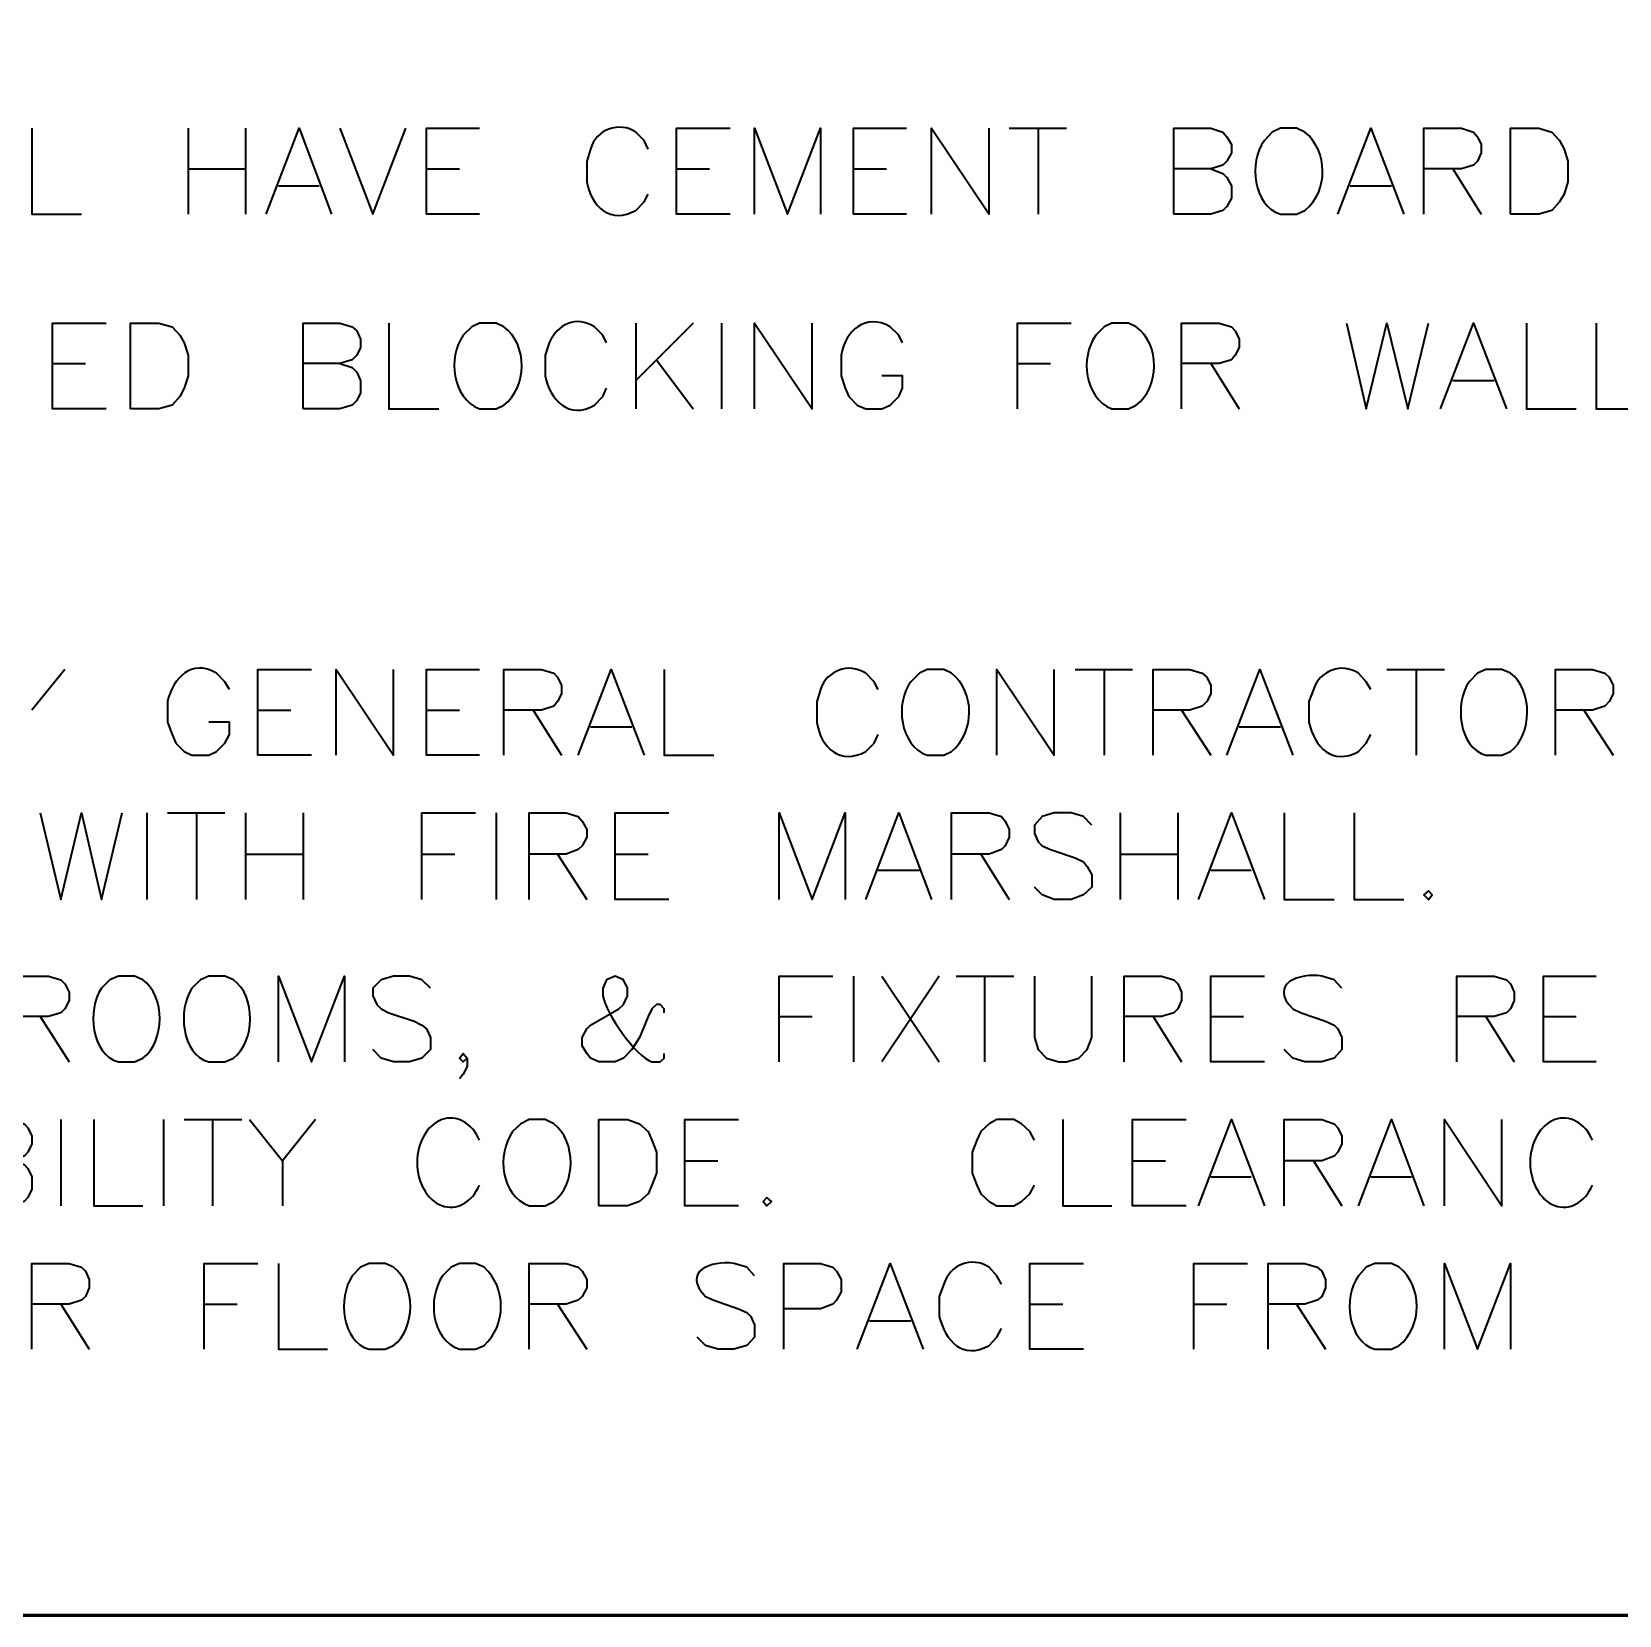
# Model space of a CAD drawing. Header units: inches. Extents: x 5 to 516, y -193 to 129.
# Drawn here: x 114.52 to 121.42, y 5.73 to 12.62 of the extents above; entities that cross this region are included whole.
import ezdxf

# ---------------------------------------------------------------- set-up
doc = ezdxf.new("R2010")
doc.units = ezdxf.units.IN
doc.header["$MEASUREMENT"] = 0
doc.layers.add('PDF_Geometry', color=7, linetype='Continuous')

msp = doc.modelspace()

# ---------------------------------------------------------------- linework, layer by layer
at = {"layer": 'PDF_Geometry', "lineweight": 60}
msp.add_lwpolyline([(136.7703009, 28.2343348), (9.7736273, 28.2343348), (9.7736273, 5.734333), (144.7703015, 5.734333)], dxfattribs=at)
at = {"layer": 'PDF_Geometry', "lineweight": 35}
for points in [[(114.5169727, 12.2010007), (114.5169727, 11.8276673), (114.7336394, 11.8276673)], [(115.1969722, 12.2010007), (115.1969722, 11.8276673)], [(115.4469722, 12.2010007), (115.4469722, 11.8276673)], [(115.5369719, 11.8276673), (115.6803053, 12.2010006), (115.8203053, 11.8276673)], [(115.8569725, 12.2010007), (116.0003059, 11.8276673), (116.1436392, 12.2010007)], [(116.4636375, 11.8276673), (116.2336375, 11.8276673), (116.2336375, 12.2010006), (116.4636375, 12.2010006)], [(117.5536408, 11.8276673), (117.3203075, 11.8276673), (117.3203075, 12.2010006), (117.5536408, 12.2010006)], [(117.6603072, 11.8276673), (117.6603072, 12.2010006), (117.8036406, 11.8276673), (117.9469739, 12.2010006), (117.9469739, 11.8276673)], [(118.3203067, 11.8276673), (118.0903067, 11.8276673), (118.0903067, 12.2010006), (118.3203067, 12.2010006)], [(118.4303065, 11.8276673), (118.4303065, 12.2010006), (118.6803065, 11.8276673), (118.6803065, 12.2010006)], [(118.766973, 12.2010007), (119.016973, 12.2010007)], [(118.8936396, 12.2010007), (118.8936396, 11.8276673)], [(119.4836394, 11.8276673), (119.4836394, 12.2010006), (119.6436394, 12.2010006), (119.6969728, 12.1843339), (119.7136394, 12.1643339), (119.7336394, 12.1310006), (119.7336394, 12.0943339), (119.7136394, 12.0576673), (119.6969728, 12.0410006), (119.6436394, 12.0243339), (119.4836394, 12.0243339)], [(120.0536392, 12.184334), (120.0169726, 12.2010007), (119.9469726, 12.2010007), (119.9103059, 12.184334), (119.8769726, 12.1476673)], [(120.1969726, 11.8276673), (120.3403059, 12.2010006), (120.4836393, 11.8276673)], [(120.570306, 11.8276673), (120.570306, 12.2010006), (120.7336394, 12.2010006), (120.7869727, 12.1843339), (120.8036394, 12.1643339), (120.820306, 12.1310006), (120.820306, 12.0943339), (120.8036394, 12.0576673), (120.7869727, 12.0410006), (120.7336394, 12.0243339), (120.570306, 12.0243339)], [(115.1969722, 12.0243336), (115.4469722, 12.0243336)], [(116.2336375, 12.0243336), (116.3769708, 12.0243336)], [(117.3203075, 12.0243336), (117.4636408, 12.0243336)], [(118.0903067, 12.0243336), (118.2336401, 12.0243336)], [(119.6436397, 12.0243336), (119.696973, 12.0043336), (119.7136397, 11.9876669), (119.7336397, 11.9510002), (119.7336397, 11.8976669), (119.7136397, 11.8610002), (119.696973, 11.8443335), (119.6436397, 11.8276669), (119.4836397, 11.8276669)], [(120.6969726, 12.0243336), (120.820306, 11.8276669)], [(115.5903065, 11.9510007), (115.7669732, 11.9510007)], [(120.2503072, 11.9510007), (120.4303072, 11.9510007)], [(117.143639, 11.8443334), (117.1803057, 11.8810001), (117.1969724, 11.9143334)], [(119.9469726, 11.8276673), (120.0169726, 11.8276673), (120.0536392, 11.844334)], [(114.8403058, 10.9810002), (114.6069724, 10.9810002), (114.6069724, 11.3543336), (114.8403058, 11.3543336)], [(115.6969722, 10.9810002), (115.6969722, 11.3543336), (115.8569722, 11.3543336), (115.9103056, 11.3376669), (115.9303056, 11.3210002), (115.9469723, 11.2843336), (115.9469723, 11.2476669), (115.9303056, 11.2143336), (115.9103056, 11.1943336), (115.8569722, 11.1776669), (115.6969722, 11.1776669)], [(116.0703074, 11.3543336), (116.0703074, 10.9810003), (116.286974, 10.9810003)], [(116.570305, 11.337667), (116.5369716, 11.3543336), (116.4636383, 11.3543336), (116.4303049, 11.337667), (116.3936383, 11.3010003)], [(117.0169729, 11.2676671), (117.0003062, 11.3010004), (116.9636395, 11.3376671)], [(117.1436378, 11.3543336), (117.1436378, 10.9810003)], [(117.3936378, 11.3543336), (117.1436378, 11.1043336)], [(117.5169729, 11.3543336), (117.5169729, 10.9810003)], [(117.6603072, 10.9810002), (117.6603072, 11.3543336), (117.9103072, 10.9810002), (117.9103072, 11.3543336)], [(118.3036382, 11.2676671), (118.2869715, 11.3010004), (118.2503048, 11.3376671)], [(118.8036382, 10.9810002), (118.8036382, 11.3543336), (119.0369716, 11.3543336)], [(119.3203052, 11.337667), (119.2869718, 11.3543336), (119.2136385, 11.3543336), (119.1803052, 11.337667), (119.1436385, 11.3010003)], [(119.5169731, 10.9810002), (119.5169731, 11.3543336), (119.6803064, 11.3543336), (119.7336398, 11.3376669), (119.7503064, 11.3210002), (119.7669731, 11.2843336), (119.7669731, 11.2476669), (119.7503064, 11.2143336), (119.7336398, 11.1943336), (119.6803064, 11.1776669), (119.5169731, 11.1776669)], [(120.2336395, 11.3543336), (120.3203061, 10.9810003), (120.4103061, 11.3543336), (120.5003062, 10.9810003), (120.5903062, 11.3543336)], [(120.6436398, 10.9810002), (120.7869731, 11.3543336), (120.9303065, 10.9810002)], [(121.0169732, 11.3543336), (121.0169732, 10.9810003), (121.2336399, 10.9810003)], [(121.3203061, 11.3543336), (121.3203061, 10.9810003), (121.5369728, 10.9810003)], [(116.7669729, 11.2676671), (116.7503062, 11.2143338), (116.7503062, 11.1243338)], [(117.2336375, 11.1943334), (117.3936375, 10.981)], [(118.0369715, 11.2143338), (118.0369715, 11.1243338), (118.0536381, 11.0710004), (118.0703048, 11.0343338), (118.1069715, 10.9976671), (118.1436381, 10.9810004), (118.2136382, 10.9810004), (118.2503048, 10.9976671), (118.2869715, 11.0343338), (118.3036382, 11.0710004), (118.3036382, 11.1243338), (118.2136382, 11.1243338)], [(114.6069724, 11.1776665), (114.7503058, 11.1776665)], [(115.8569725, 11.1776665), (115.9103059, 11.1609999), (115.9303059, 11.1409999), (115.9469725, 11.1043332), (115.9469725, 11.0509998), (115.9303059, 11.0176665), (115.9103059, 10.9976665), (115.8569725, 10.9809998), (115.6969725, 10.9809998)], [(118.8036382, 11.1776665), (118.9469715, 11.1776665)], [(119.6436397, 11.1776665), (119.766973, 10.9809998)], [(116.9636395, 10.9976671), (117.0003062, 11.0343338), (117.0169729, 11.0710004)], [(120.6969726, 11.1043336), (120.8769726, 11.1043336)], [(116.4636383, 10.9810003), (116.5369716, 10.9810003), (116.570305, 10.997667)], [(119.2136385, 10.9810003), (119.2869718, 10.9810003), (119.3203052, 10.997667)], [(114.660307, 9.8476671), (114.5169736, 9.6710004)], [(115.3769717, 9.7609997), (115.3569717, 9.7943331), (115.320305, 9.8309998)], [(115.7336401, 9.4743337), (115.5003068, 9.4743337), (115.5003068, 9.8476671), (115.7336401, 9.8476671)], [(115.8403065, 9.4743337), (115.8403065, 9.8476671), (116.0903065, 9.4743337), (116.0903065, 9.8476671)], [(116.4636375, 9.4743337), (116.2336375, 9.4743337), (116.2336375, 9.8476671), (116.4636375, 9.8476671)], [(116.5703074, 9.4743337), (116.5703074, 9.8476671), (116.7336407, 9.8476671), (116.7869741, 9.8310004), (116.8036408, 9.8143337), (116.8203074, 9.7776671), (116.8203074, 9.7410004), (116.8036408, 9.7076671), (116.7869741, 9.687667), (116.7336407, 9.6710004), (116.5703074, 9.6710004)], [(116.8936378, 9.4743337), (117.0369711, 9.8476671), (117.1803045, 9.4743337)], [(117.2669729, 9.8476671), (117.2669729, 9.4743338), (117.4836396, 9.4743338)], [(118.1969724, 9.7609997), (118.1803058, 9.7943331), (118.1436391, 9.8309998)], [(118.5169723, 9.8310005), (118.4836389, 9.8476671), (118.4103056, 9.8476671), (118.3769722, 9.8310005), (118.3403056, 9.7943338)], [(118.7136385, 9.4743337), (118.7136385, 9.8476671), (118.9636385, 9.4743337), (118.9636385, 9.8476671)], [(119.0536382, 9.8476671), (119.3036382, 9.8476671)], [(119.1803065, 9.8476671), (119.1803065, 9.4743338)], [(119.3936397, 9.4743337), (119.3936397, 9.8476671), (119.5536397, 9.8476671), (119.606973, 9.8310004), (119.626973, 9.8143337), (119.6436397, 9.7776671), (119.6436397, 9.7410004), (119.626973, 9.7076671), (119.606973, 9.687667), (119.5536397, 9.6710004), (119.3936397, 9.6710004)], [(119.7136385, 9.4743337), (119.8569719, 9.8476671), (120.0003052, 9.4743337)], [(120.3403069, 9.7609997), (120.3203069, 9.7943331), (120.2869735, 9.8309998)], [(120.4103057, 9.8476671), (120.6603058, 9.8476671)], [(120.5369723, 9.8476671), (120.5369723, 9.4743338)], [(120.9469736, 9.8310005), (120.9103069, 9.8476671), (120.8403069, 9.8476671), (120.8036403, 9.8310005), (120.7669736, 9.7943338)], [(121.1436398, 9.4743337), (121.1436398, 9.8476671), (121.3036398, 9.8476671), (121.3569732, 9.8310004), (121.3769732, 9.8143337), (121.3936398, 9.7776671), (121.3936398, 9.7410004), (121.3769732, 9.7076671), (121.3569732, 9.687667), (121.3036398, 9.6710004), (121.1436398, 9.6710004)], [(117.9469724, 9.7609997), (117.9303057, 9.7076664), (117.9303057, 9.6176664)], [(120.0903069, 9.7609997), (120.0703069, 9.7076664), (120.0703069, 9.6176664)], [(115.1069716, 9.7076664), (115.1069716, 9.6176664), (115.1269716, 9.5643331), (115.1436383, 9.5276664), (115.180305, 9.4909997), (115.2136383, 9.4743331), (115.2869717, 9.4743331), (115.320305, 9.4909997), (115.3569717, 9.5276664), (115.3769717, 9.5643331), (115.3769717, 9.6176664), (115.2869717, 9.6176664)], [(115.5003068, 9.671), (115.6436401, 9.671)], [(116.2336375, 9.671), (116.3769708, 9.671)], [(116.6969723, 9.671), (116.8203057, 9.4743333)], [(119.5169731, 9.671), (119.6436398, 9.4743333)], [(121.2669732, 9.671), (121.3936399, 9.4743333)], [(116.9469723, 9.5976671), (117.1269723, 9.5976671)], [(119.7669731, 9.5976671), (119.9469731, 9.5976671)], [(118.1436391, 9.4909997), (118.1803058, 9.5276664), (118.1969724, 9.5643331)], [(120.2869735, 9.4909997), (120.3203069, 9.5276664), (120.3403069, 9.5643331)], [(118.4103056, 9.4743338), (118.4836389, 9.4743338), (118.5169723, 9.4910004)], [(120.8403069, 9.4743338), (120.9103069, 9.4743338), (120.9469736, 9.4910004)], [(114.5536379, 9.2243337), (114.6436379, 8.847667), (114.7336379, 9.2243337), (114.8203045, 8.847667), (114.9103046, 9.2243337)], [(115.0169727, 9.2243337), (115.0169727, 8.847667)], [(115.1069725, 9.2243337), (115.3569725, 9.2243337)], [(115.2336374, 9.2243337), (115.2336374, 8.847667)], [(115.4469722, 9.2243337), (115.4469722, 8.847667)], [(115.6969722, 9.2243337), (115.6969722, 8.847667)], [(116.2136383, 8.8476671), (116.2136383, 9.2243337), (116.4469716, 9.2243337)], [(116.536972, 9.2243337), (116.536972, 8.847667)], [(116.6803063, 8.8476671), (116.6803063, 9.2243337), (116.8403063, 9.2243337), (116.8936397, 9.2076671), (116.9103063, 9.1876671), (116.9303063, 9.1510004), (116.9303063, 9.1176671), (116.9103063, 9.0810004), (116.8936397, 9.0643337), (116.8403063, 9.0443337), (116.6803063, 9.0443337)], [(117.2869714, 8.8476671), (117.0536381, 8.8476671), (117.0536381, 9.2243337), (117.2869714, 9.2243337)], [(117.7669729, 8.8476671), (117.7669729, 9.2243337), (117.9103063, 8.8476671), (118.0536396, 9.2243337), (118.0536396, 8.8476671)], [(118.1436379, 8.8476671), (118.2869712, 9.2243337), (118.4303046, 8.8476671)], [(118.516973, 8.8476671), (118.516973, 9.2243337), (118.6803063, 9.2243337), (118.7336397, 9.2076671), (118.7503064, 9.1876671), (118.766973, 9.1510004), (118.766973, 9.1176671), (118.7503064, 9.0810004), (118.7336397, 9.0643337), (118.6803063, 9.0443337), (118.516973, 9.0443337)], [(119.126972, 9.171), (119.0903053, 9.2076666), (119.036972, 9.2243333), (118.9636386, 9.2243333), (118.9103053, 9.2076666), (118.8769719, 9.171), (118.8769719, 9.1343333), (118.8936386, 9.0976666), (118.9103053, 9.081), (118.946972, 9.0643333), (119.0536386, 9.0276666), (119.0903053, 9.011), (119.106972, 8.991), (119.126972, 8.9543333), (119.126972, 8.9009999), (119.0903053, 8.8676666), (119.036972, 8.8476666), (118.9636386, 8.8476666), (118.9103053, 8.8676666), (118.8769719, 8.9009999)], [(119.2503071, 9.2243337), (119.2503071, 8.847667)], [(119.5003071, 9.2243337), (119.5003071, 8.847667)], [(119.5903068, 8.8476671), (119.7336402, 9.2243337), (119.8769735, 8.8476671)], [(119.9636386, 9.2243337), (119.9636386, 8.847667), (120.1803052, 8.847667)], [(120.2669731, 9.2243337), (120.2669731, 8.847667), (120.4836398, 8.847667)], [(115.4469722, 9.0443334), (115.6969722, 9.0443334)], [(116.2136383, 9.0443334), (116.3569716, 9.0443334)], [(116.803638, 9.0443334), (116.9303047, 8.8476667)], [(117.0536381, 9.0443334), (117.1969714, 9.0443334)], [(118.6436396, 9.0443334), (118.766973, 8.8476667)], [(119.2503071, 9.0443334), (119.5003071, 9.0443334)], [(118.1969724, 8.9743337), (118.3769724, 8.9743337)], [(119.6436397, 8.9743337), (119.8203064, 8.9743337)], [(114.4303061, 8.1410003), (114.4303061, 8.5143336), (114.5903062, 8.5143336), (114.6436395, 8.497667), (114.6603062, 8.4810003), (114.6803062, 8.4443336), (114.6803062, 8.4076669), (114.6603062, 8.3710003), (114.6436395, 8.3543336), (114.5903062, 8.3376669), (114.4303061, 8.3376669)], [(115.0003043, 8.497667), (114.9636376, 8.5143337), (114.8936376, 8.5143337), (114.8569709, 8.497667), (114.8203043, 8.4610004)], [(115.3936386, 8.497667), (115.3569719, 8.5143337), (115.2869719, 8.5143337), (115.2503053, 8.497667), (115.2136386, 8.4610004)], [(115.5903065, 8.1410003), (115.5903065, 8.5143336), (115.7336399, 8.1410003), (115.8769732, 8.5143336), (115.8769732, 8.1410003)], [(116.2503068, 8.461), (116.2136402, 8.4976666), (116.1603068, 8.5143333), (116.0903068, 8.5143333), (116.0369735, 8.4976666), (116.0003068, 8.461), (116.0003068, 8.4276666), (116.0169735, 8.391), (116.0369735, 8.371), (116.0703068, 8.3543333), (116.1803068, 8.3176666), (116.2136402, 8.301), (116.2336402, 8.2843333), (116.2503068, 8.2476666), (116.2503068, 8.1943333), (116.2136402, 8.1576666), (116.1603068, 8.141), (116.0903068, 8.141), (116.0369735, 8.1576666), (116.0003068, 8.1943333)], [(117.2669729, 8.3543334), (117.2669729, 8.3710001), (117.2503062, 8.3910001), (117.2336396, 8.3910001), (117.2136396, 8.3710001), (117.1969729, 8.3376667), (117.1603062, 8.2476667), (117.1269729, 8.1943334), (117.0903062, 8.1576667), (117.0536396, 8.1410001), (116.9836395, 8.1410001), (116.9469729, 8.1576667), (116.9303062, 8.1776667), (116.9103062, 8.2110001), (116.9103062, 8.2476667), (116.9303062, 8.2843334), (116.9469729, 8.3010001), (117.0703062, 8.3710001), (117.0903062, 8.3910001), (117.1069729, 8.4276667), (117.1069729, 8.4610001), (117.0903062, 8.4976668), (117.0536396, 8.5143334), (117.0169729, 8.4976668), (117.0003062, 8.4610001), (117.0003062, 8.4276667)], [(117.7669729, 8.1410003), (117.7669729, 8.5143336), (118.0003063, 8.5143336)], [(118.0903067, 8.5143337), (118.0903067, 8.1410003)], [(118.2136384, 8.5143337), (118.4636384, 8.1410003)], [(118.4636384, 8.5143337), (118.2136384, 8.1410003)], [(118.5369722, 8.5143337), (118.7869722, 8.5143337)], [(118.6603056, 8.5143337), (118.6603056, 8.1410003)], [(118.8769719, 8.5143337), (118.8769719, 8.247667), (118.8936386, 8.1943337), (118.9303053, 8.157667), (118.9836386, 8.1410003), (119.016972, 8.1410003), (119.0703053, 8.157667), (119.106972, 8.1943337), (119.126972, 8.247667), (119.126972, 8.5143337)], [(119.2669731, 8.1410003), (119.2669731, 8.5143336), (119.4303064, 8.5143336), (119.4836397, 8.497667), (119.5003064, 8.4810003), (119.5169731, 8.4443336), (119.5169731, 8.4076669), (119.5003064, 8.3710003), (119.4836397, 8.3543336), (119.4303064, 8.3376669), (119.2669731, 8.3376669)], [(119.876973, 8.1410003), (119.6436397, 8.1410003), (119.6436397, 8.5143336), (119.876973, 8.5143336)], [(120.2136386, 8.461), (120.1803052, 8.4976666), (120.1269719, 8.5143333)], [(120.7136386, 8.1410003), (120.7136386, 8.5143336), (120.876972, 8.5143336), (120.9303053, 8.497667), (120.946972, 8.4810003), (120.9636386, 8.4443336), (120.9636386, 8.4076669), (120.946972, 8.3710003), (120.9303053, 8.3543336), (120.876972, 8.3376669), (120.7136386, 8.3376669)], [(121.320307, 8.1410003), (121.0903069, 8.1410003), (121.0903069, 8.5143336), (121.320307, 8.5143336)], [(120.0003052, 8.371), (120.0369719, 8.3543333), (120.1436386, 8.3176666), (120.1803052, 8.301), (120.1969719, 8.2843333), (120.2136386, 8.2476666), (120.2136386, 8.1943333), (120.1803052, 8.1576666), (120.1269719, 8.141), (120.0536386, 8.141), (120.0003052, 8.1576666), (119.9636386, 8.1943333)], [(114.5536379, 8.3376666), (114.6803045, 8.1409999)], [(117.7669729, 8.3376666), (117.9103063, 8.3376666)], [(119.3936397, 8.3376666), (119.516973, 8.1409999)], [(119.6436397, 8.3376666), (119.786973, 8.3376666)], [(120.8403069, 8.3376666), (120.9636403, 8.1409999)], [(121.0903069, 8.3376666), (121.2336403, 8.3376666)], [(114.8936376, 8.1410003), (114.9636376, 8.1410003), (115.0003043, 8.157667)], [(115.2869719, 8.1410003), (115.3569719, 8.1410003), (115.3936386, 8.157667)], [(116.4103071, 8.1576662), (116.3936404, 8.1409996), (116.3769738, 8.1576662), (116.3936404, 8.1776663), (116.4103071, 8.1576662), (116.4103071, 8.1209996), (116.3936404, 8.0876662), (116.3769738, 8.0676662)], [(117.2136396, 8.1410001), (117.2503062, 8.1410001), (117.2669729, 8.1576667), (117.2669729, 8.1776667)], [(114.2669727, 7.5143336), (114.2669727, 7.8910003), (114.430306, 7.8910003), (114.4836393, 7.8710003), (114.500306, 7.8543336), (114.5169727, 7.817667), (114.5169727, 7.7843336), (114.500306, 7.747667), (114.4836393, 7.7310003), (114.430306, 7.7110003), (114.2669727, 7.7110003)], [(114.6436376, 7.8910002), (114.6436376, 7.5143335)], [(114.7869719, 7.8910002), (114.7869719, 7.5143335), (115.0003052, 7.5143335)], [(115.0903065, 7.8910002), (115.0903065, 7.5143335)], [(115.1803062, 7.8910002), (115.4303062, 7.8910002)], [(115.3036379, 7.8910002), (115.3036379, 7.5143335)], [(115.4636382, 7.8910002), (115.6069715, 7.7110002), (115.6069715, 7.5143335)], [(115.7503068, 7.8910002), (115.6069734, 7.7110002)], [(116.786973, 7.8710002), (116.7503063, 7.8910002), (116.6803063, 7.8910002), (116.6436397, 7.8710002), (116.606973, 7.8376669)], [(117.590306, 7.5143336), (117.3569726, 7.5143336), (117.3569726, 7.8910003), (117.590306, 7.8910003)], [(118.8769719, 7.8009997), (118.8569719, 7.8376663), (118.8203053, 7.8709997), (118.7869719, 7.8909997), (118.7136386, 7.8909997), (118.6803053, 7.8709997), (118.6436386, 7.8376663), (118.6269719, 7.8009997), (118.6069719, 7.7476663), (118.6069719, 7.6576663), (118.6269719, 7.604333), (118.6436386, 7.5676663), (118.6803053, 7.534333), (118.7136386, 7.514333), (118.7869719, 7.514333), (118.8203053, 7.534333), (118.8569719, 7.5676663), (118.8769719, 7.604333)], [(119.0003071, 7.8910002), (119.0003071, 7.5143335), (119.2136404, 7.5143335)], [(119.5369716, 7.5143336), (119.3036382, 7.5143336), (119.3036382, 7.8910003), (119.5369716, 7.8910003)], [(119.5903068, 7.5143336), (119.7336402, 7.8910003), (119.8769735, 7.5143336)], [(119.9636386, 7.5143336), (119.9636386, 7.8910003), (120.1269719, 7.8910003), (120.1803052, 7.8710003), (120.1969719, 7.8543336), (120.2136386, 7.817667), (120.2136386, 7.7843336), (120.1969719, 7.747667), (120.1803052, 7.7310003), (120.1269719, 7.7110003), (119.9636386, 7.7110003)], [(120.2869723, 7.5143336), (120.4303057, 7.8910003), (120.5703057, 7.5143336)], [(120.6603058, 7.5143336), (120.6603058, 7.8910003), (120.9103058, 7.5143336), (120.9103058, 7.8910003)], [(114.4303061, 7.7109999), (114.4836395, 7.6943333), (114.5003061, 7.6776666), (114.5169728, 7.6409999), (114.5169728, 7.5876666), (114.5003061, 7.5509999), (114.4836395, 7.5343332), (114.4303061, 7.5143332), (114.2669728, 7.5143332)], [(117.3569726, 7.7109999), (117.500306, 7.7109999)], [(119.3036382, 7.7109999), (119.4469716, 7.7109999)], [(120.0903069, 7.7109999), (120.2136402, 7.5143332)], [(119.6436397, 7.6410002), (119.8203064, 7.6410002)], [(120.3403069, 7.6410002), (120.5169736, 7.6410002)], [(116.6803063, 7.5143335), (116.7503063, 7.5143335), (116.786973, 7.5343335)], [(114.5169727, 6.8910002), (114.5169727, 7.2643335), (114.680306, 7.2643335), (114.7336394, 7.2476669), (114.750306, 7.2310002), (114.7669727, 7.1943335), (114.7669727, 7.1576668), (114.750306, 7.1210002), (114.7336394, 7.1043335), (114.680306, 7.0876668), (114.5169727, 7.0876668)], [(115.2669727, 6.8910002), (115.2669727, 7.2643335), (115.5003061, 7.2643335)], [(115.5903065, 7.2643336), (115.5903065, 6.8910002), (115.8036399, 6.8910002)], [(116.0903041, 7.2476669), (116.0536374, 7.2643336), (115.9836374, 7.2643336), (115.9469708, 7.2476669), (115.9103041, 7.2110003)], [(116.4836384, 7.2476669), (116.4469718, 7.2643336), (116.3769717, 7.2643336), (116.3403051, 7.2476669), (116.3036384, 7.2110003)], [(116.6803063, 6.8910002), (116.6803063, 7.2643335), (116.8403063, 7.2643335), (116.8936397, 7.2476669), (116.9103063, 7.2310002), (116.9303063, 7.1943335), (116.9303063, 7.1576668), (116.9103063, 7.1210002), (116.8936397, 7.1043335), (116.8403063, 7.0876668), (116.6803063, 7.0876668)], [(117.6603072, 7.2109999), (117.6269739, 7.2476665), (117.5703072, 7.2643332)], [(117.7869721, 6.8910002), (117.7869721, 7.2643335), (117.9469721, 7.2643335), (118.0003055, 7.2476669), (118.0169721, 7.2310002), (118.0369721, 7.1943335), (118.0369721, 7.1410002), (118.0169721, 7.1043335), (118.0003055, 7.0876668), (117.9469721, 7.0676668), (117.7869721, 7.0676668)], [(118.1069727, 6.8910002), (118.250306, 7.2643335), (118.3936394, 6.8910002)], [(119.0903061, 6.8910002), (118.8569728, 6.8910002), (118.8569728, 7.2643335), (119.0903061, 7.2643335)], [(119.5703059, 6.8910002), (119.5703059, 7.2643335), (119.8036393, 7.2643335)], [(119.8936397, 6.8910002), (119.8936397, 7.2643335), (120.0536397, 7.2643335), (120.1069731, 7.2476669), (120.1269731, 7.2310002), (120.1436397, 7.1943335), (120.1436397, 7.1576668), (120.1269731, 7.1210002), (120.1069731, 7.1043335), (120.0536397, 7.0876668), (119.8936397, 7.0876668)], [(120.4636396, 7.2476669), (120.4303062, 7.2643336), (120.3569729, 7.2643336), (120.3203062, 7.2476669), (120.2869729, 7.2110003)], [(120.6603058, 6.8910002), (120.6603058, 7.2643335), (120.8036391, 6.8910002), (120.9469724, 7.2643335), (120.9469724, 6.8910002)], [(118.7336393, 7.174333), (118.7136393, 7.2109997), (118.680306, 7.2476663)], [(117.4469739, 7.1209999), (117.4836405, 7.1043332), (117.5903072, 7.0676665), (117.6269739, 7.0509999), (117.6436405, 7.0343332), (117.6603072, 6.9976665), (117.6603072, 6.9443332), (117.6269739, 6.9076665), (117.5703072, 6.8909999), (117.5003072, 6.8909999), (117.4469739, 6.9076665), (117.4103072, 6.9443332)], [(118.4836393, 7.174333), (118.4636393, 7.1209997), (118.4636393, 7.034333)], [(114.6436376, 7.0876665), (114.7669709, 6.8909998)], [(115.2669727, 7.0876665), (115.4103061, 7.0876665)], [(116.803638, 7.0876665), (116.9303047, 6.8909998)], [(118.8569728, 7.0876665), (119.0003061, 7.0876665)], [(119.5703059, 7.0876665), (119.7136393, 7.0876665)], [(120.0169731, 7.0876665), (120.1436398, 6.8909998)], [(118.1603073, 7.0143336), (118.3403073, 7.0143336)], [(118.680306, 6.9076663), (118.7136393, 6.944333), (118.7336393, 6.9809997)], [(115.9836374, 6.8910002), (116.0536374, 6.8910002), (116.0903041, 6.9076669)], [(116.3769717, 6.8910002), (116.4469718, 6.8910002), (116.4836384, 6.9076669)], [(120.3569729, 6.8910002), (120.4303062, 6.8910002), (120.4636396, 6.9076669)]]:
    msp.add_lwpolyline(points, dxfattribs=at)
msp.add_lwpolyline([(117.1969724, 12.1110001), (117.1803057, 12.1476668), (117.143639, 12.1843334, 0.508362924), (116.9469723, 12.1110001), (116.9303057, 12.0576668), (116.9303057, 11.9676668)], format="xyb", dxfattribs=at)
for points in [[(120.9469727, 11.8276673), (120.9469727, 12.2010006), (121.070306, 12.2010006), (121.1269727, 12.1843339), (121.160306, 12.1476673), (121.180306, 12.1110006), (121.1969727, 12.0576673), (121.1969727, 11.9676673), (121.180306, 11.9143339), (121.160306, 11.8810006), (121.1269727, 11.8443339), (121.070306, 11.8276673)], [(114.9469722, 10.9810002), (114.9469722, 11.3543336), (115.0703055, 11.3543336), (115.1269722, 11.3376669), (115.1603055, 11.3010002), (115.1803055, 11.2676669), (115.1969722, 11.2143336), (115.1969722, 11.1243336), (115.1803055, 11.0710002), (115.1603055, 11.0343336), (115.1269722, 10.9976669), (115.0703055, 10.9810002)], [(120.5903069, 8.8843331), (120.5703069, 8.8676664), (120.5903069, 8.8476664), (120.6069736, 8.8676664)], [(116.9836375, 7.5143336), (116.9836375, 7.8910003), (117.1069709, 7.8910003), (117.1603042, 7.8710003), (117.1969709, 7.837667), (117.2136375, 7.8010003), (117.2336375, 7.747667), (117.2336375, 7.657667), (117.2136375, 7.6043336), (117.1969709, 7.5676669), (117.1603042, 7.5343336), (117.1069709, 7.5143336)], [(117.7136384, 7.5509996), (117.6969717, 7.534333), (117.7136384, 7.514333), (117.7336384, 7.534333)]]:
    msp.add_lwpolyline(points, close=True, dxfattribs=at)
for centre, major_axis, start_param, end_param in [((116.3384192, 7.7028803), (-0.0004267, 0.193687), 5.241955698, 10.460135844), ((121.1784193, 7.7028803), (-0.0004267, 0.1936869), 5.241955722, 10.460135869)]:
    msp.add_ellipse(centre, major_axis=major_axis, ratio=0.750399506, start_param=start_param, end_param=end_param, dxfattribs=at)
for points in [[(120.0536392, 11.844334), (120.1581948, 11.9271118), (120.1536948, 12.1026673), (120.0536392, 12.184334)], [(119.8769726, 12.1476673), (119.8061392, 12.0517785), (119.8291392, 11.8651118), (119.9469726, 11.8276673)], [(116.9303057, 11.9676668), (116.9483612, 11.8590001), (117.0371946, 11.7831112), (117.143639, 11.8443334)], [(118.2503048, 11.3376671), (118.1438604, 11.3988893), (118.055027, 11.3230004), (118.0369715, 11.2143338)], [(116.570305, 10.997667), (116.6712494, 11.0720003), (116.6754161, 11.2623336), (116.570305, 11.337667)], [(116.9636395, 11.3376671), (116.8840284, 11.3888893), (116.8034173, 11.3489449), (116.7669729, 11.2676671)], [(119.3203052, 10.997667), (119.4212496, 11.0720558), (119.4254163, 11.2623336), (119.3203052, 11.337667)], [(116.3936383, 11.3010003), (116.3246938, 11.2022781), (116.3443605, 11.0302781), (116.4636383, 10.9810003)], [(119.1436385, 11.3010003), (119.074694, 11.2022781), (119.0943607, 11.0302781), (119.2136385, 10.9810003)], [(116.7503062, 11.1243338), (116.7690284, 11.0206671), (116.8541951, 10.931056), (116.9636395, 10.9976671)], [(115.320305, 9.8309998), (115.2131939, 9.8969442), (115.1306939, 9.8096109), (115.1069716, 9.7076664)], [(118.1436391, 9.8309998), (118.0688058, 9.8788886), (117.9753057, 9.8432775), (117.9469724, 9.7609997)], [(120.2869735, 9.8309998), (120.2121402, 9.8788886), (120.1186402, 9.8432775), (120.0903069, 9.7609997)], [(118.5169723, 9.4910004), (118.6170834, 9.5727227), (118.6215278, 9.7481671), (118.5169723, 9.8310005)], [(120.9469736, 9.4910004), (121.0434181, 9.5614449), (121.0461403, 9.7608893), (120.9469736, 9.8310005)], [(118.3403056, 9.7943338), (118.2684167, 9.7035005), (118.2930833, 9.5146115), (118.4103056, 9.4743338)], [(120.7669736, 9.7943338), (120.7026958, 9.7018893), (120.7223625, 9.5061115), (120.8403069, 9.4743338)], [(117.9303057, 9.6176664), (117.9491946, 9.5061108), (118.0336946, 9.4296108), (118.1436391, 9.4909997)], [(120.0703069, 9.6176664), (120.0965291, 9.5098886), (120.170918, 9.4282219), (120.2869735, 9.4909997)], [(115.0003043, 8.157667), (115.0968599, 8.2278892), (115.0988599, 8.4278892), (115.0003043, 8.497667)], [(115.3936386, 8.157667), (115.4901942, 8.2278892), (115.4921942, 8.4278892), (115.3936386, 8.497667)], [(120.1269719, 8.5143333), (120.0296386, 8.5285), (119.893083, 8.4829444), (120.0003052, 8.371)], [(114.8203043, 8.4610004), (114.7570265, 8.3685559), (114.7748598, 8.1732781), (114.8936376, 8.1410003)], [(115.2136386, 8.4610004), (115.1503608, 8.3685559), (115.1681941, 8.1732781), (115.2869719, 8.1410003)], [(117.0003062, 8.4276667), (117.0139173, 8.3513334), (117.1427507, 8.1642223), (117.2136396, 8.1410001)], [(116.786973, 7.5343335), (116.8853063, 7.6083335), (116.8853063, 7.7970558), (116.786973, 7.8710002)], [(116.606973, 7.8376669), (116.5397508, 7.7347224), (116.5551396, 7.5638335), (116.6803063, 7.5143335)], [(117.5703072, 7.2643332), (117.4739183, 7.2788332), (117.3396405, 7.2294443), (117.4469739, 7.1209999)], [(118.680306, 7.2476663), (118.6035838, 7.2969997), (118.5088616, 7.259333), (118.4836393, 7.174333)], [(115.9103041, 7.2110003), (115.8478041, 7.1138891), (115.8644152, 6.9250558), (115.9836374, 6.8910002)], [(116.0903041, 6.9076669), (116.187693, 6.9793891), (116.187693, 7.1759447), (116.0903041, 7.2476669)], [(116.3036384, 7.2110003), (116.2369717, 7.1111114), (116.2526384, 6.9361669), (116.3769717, 6.8910002)], [(116.4836384, 6.9076669), (116.5818607, 6.9926113), (116.5818607, 7.1627225), (116.4836384, 7.2476669)], [(120.2869729, 7.2110003), (120.2155284, 7.1170002), (120.242084, 6.9257225), (120.3569729, 6.8910002)], [(120.4636396, 6.9076669), (120.5651951, 6.9894447), (120.5651951, 7.1658891), (120.4636396, 7.2476669)], [(118.4636393, 7.034333), (118.4904171, 6.9266663), (118.5638616, 6.8434996), (118.680306, 6.9076663)]]:
    msp.add_open_spline(points, degree=3, dxfattribs=at)

doc.saveas('drawing.dxf')
